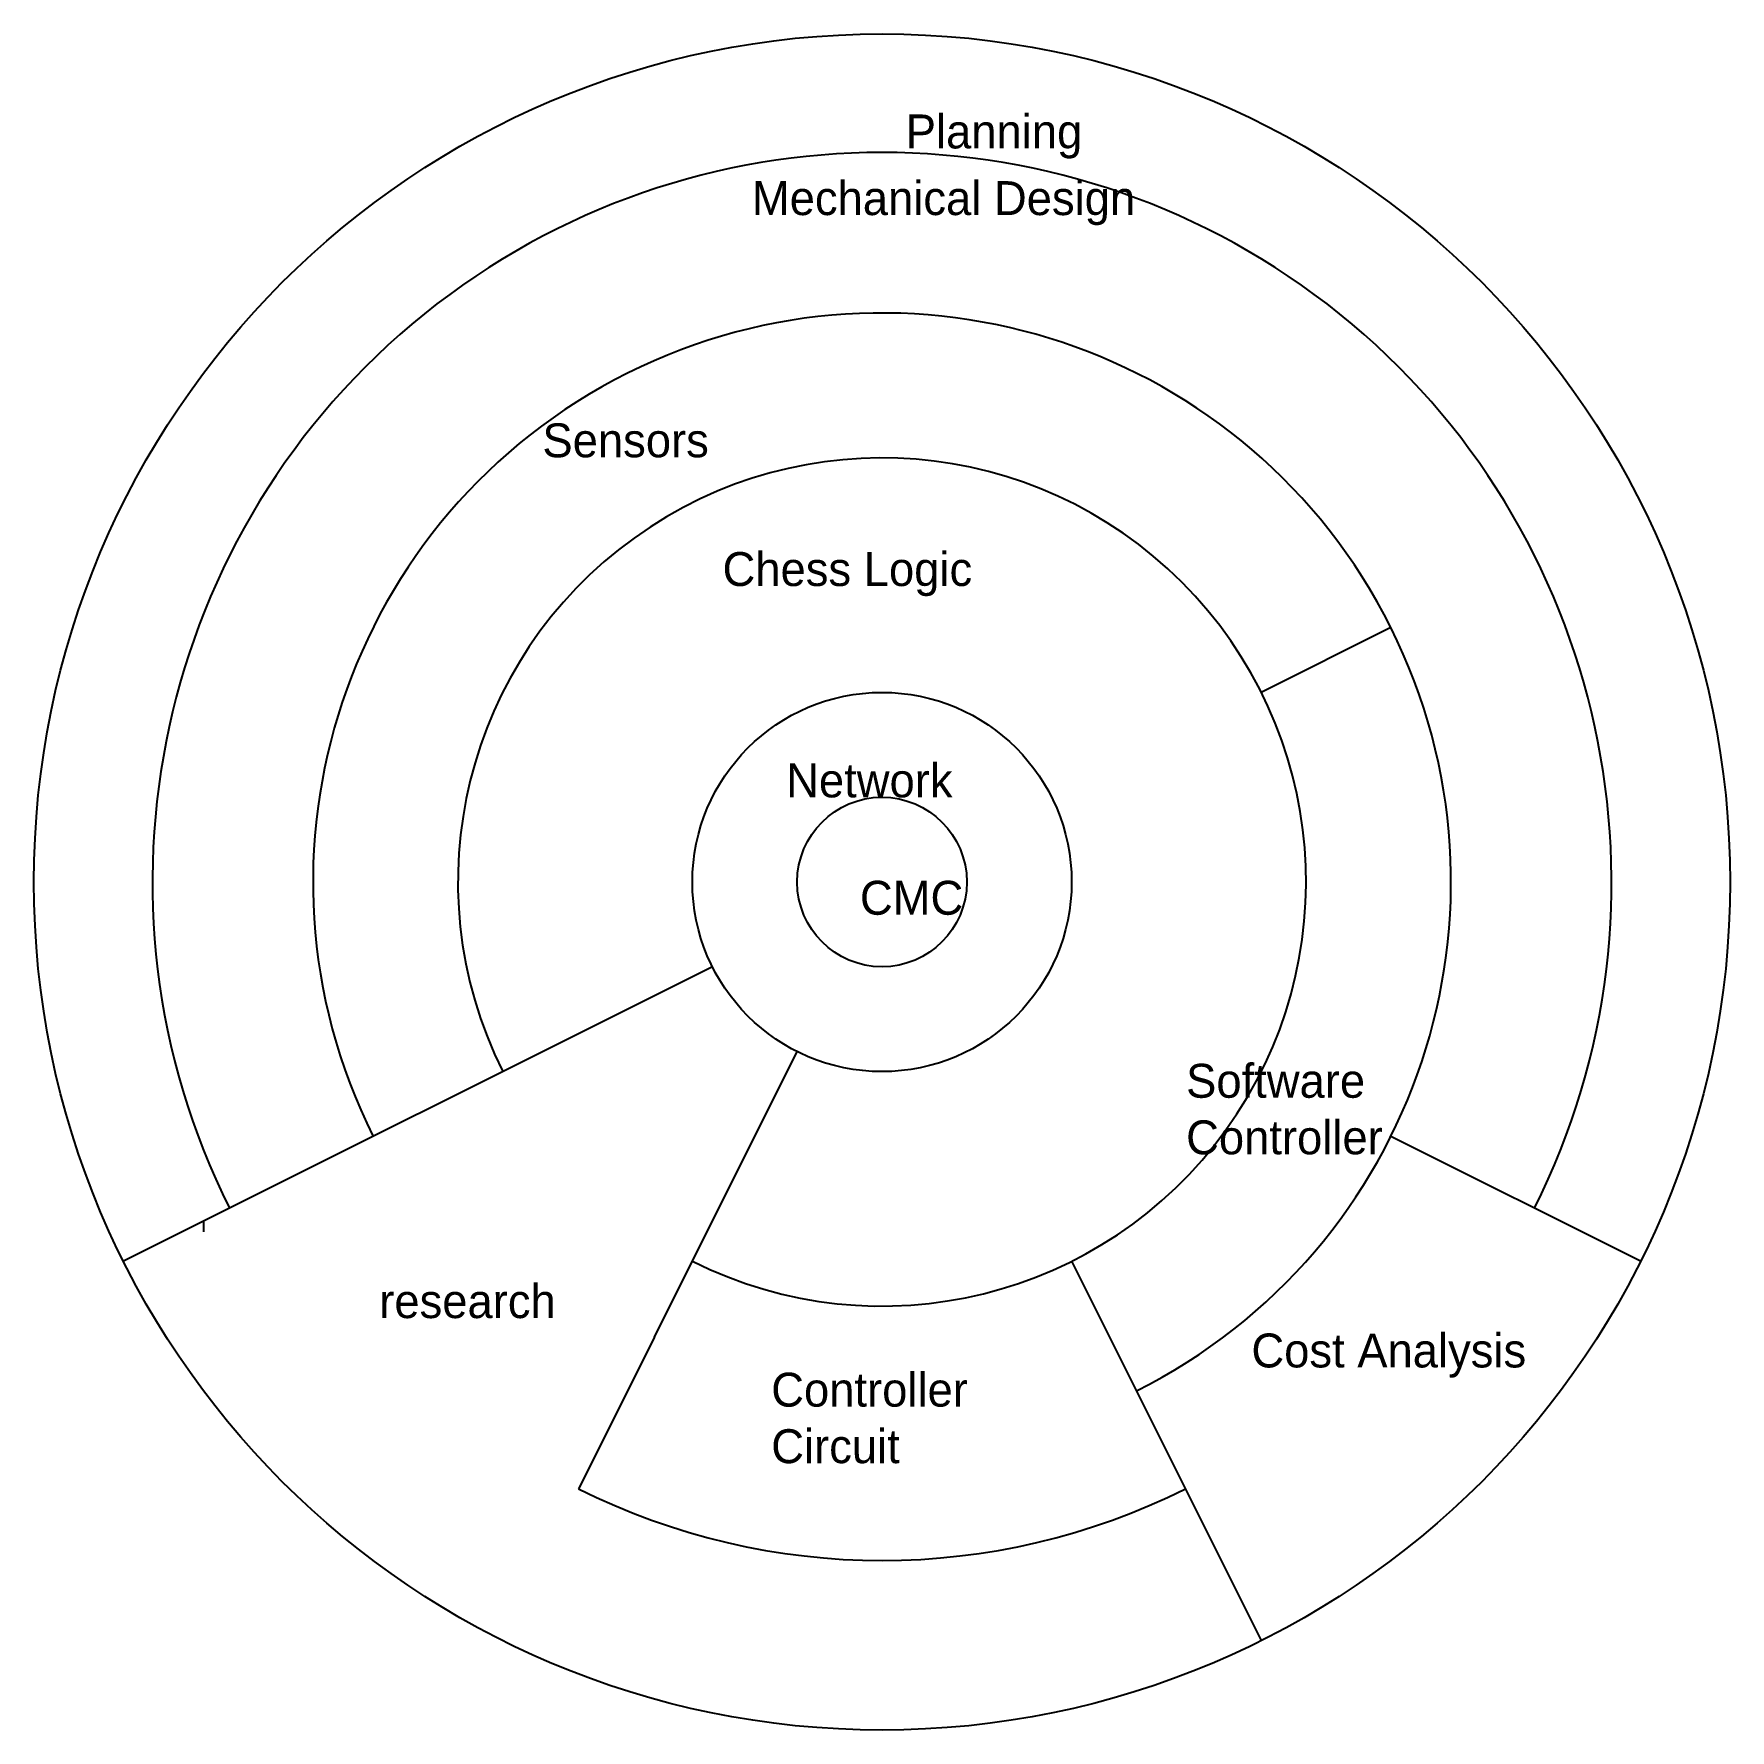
# Model space of a CAD drawing. Extents: x 1 to 11, y -0.5 to 9.5.
import ezdxf

# ---------------------------------------------------------------- set-up
doc = ezdxf.new("R2010")
doc.units = 0
doc.header["$MEASUREMENT"] = 0
doc.layers.get('0').update_dxf_attribs({"linetype": 'CONTINUOUS'})

msp = doc.modelspace()

# ---------------------------------------------------------------- linework, layer by layer
for p, q in [((9, 6), (8.236, 5.618)), ((7.116, 4.5), (7.118, 4.5)), ((5, 4), (1.528, 2.264)), ((4.658, 1.817), (5.5, 3.5)), ((10.472, 2.264), (9, 3)), ((7.118, 2.264), (8.236, 0.028)), ((4.658, 1.817), (4.211, 0.922))]:
    msp.add_line(p, q)
msp.add_lwpolyline([(2, 2.5), (2, 2.438)])
for radius in [5, 1.118, 0.5]:
    msp.add_circle((6, 4.5), radius)
for radius, start, end in [(4.301, 333.4349, 206.5651), (3.354, 296.5651, 206.5651), (2.5, 243.4349, 206.5651), (4, 243.4349, 296.5651)]:
    msp.add_arc((6, 4.5), radius, start, end)

# ---------------------------------------------------------------- texts
at = {"char_height": 0.2, "attachment_point": 1}
for s, insert, width in [('Planning', (6.14, 9.025), 2.3449), ('Mechanical Design', (5.233, 8.632), 2.3618), ('Sensors', (3.998, 7.204), 3.1884), ('Chess Logic', (5.06, 6.445), 2.4462), ('Network', (5.435, 5.199), 1.299), ('CMC', (5.87, 4.507), 1.1789), ('Software Controller', (7.793, 3.428), 1.4171), ('research', (3.036, 2.129), 0.6411), ('Cost Analysis', (8.178, 1.838), 1.9232), ('Controller Circuit', (5.347, 1.607), 1.7376)]:
    msp.add_mtext(s, dxfattribs=dict(at, insert=insert, width=width))

doc.saveas('drawing.dxf')
